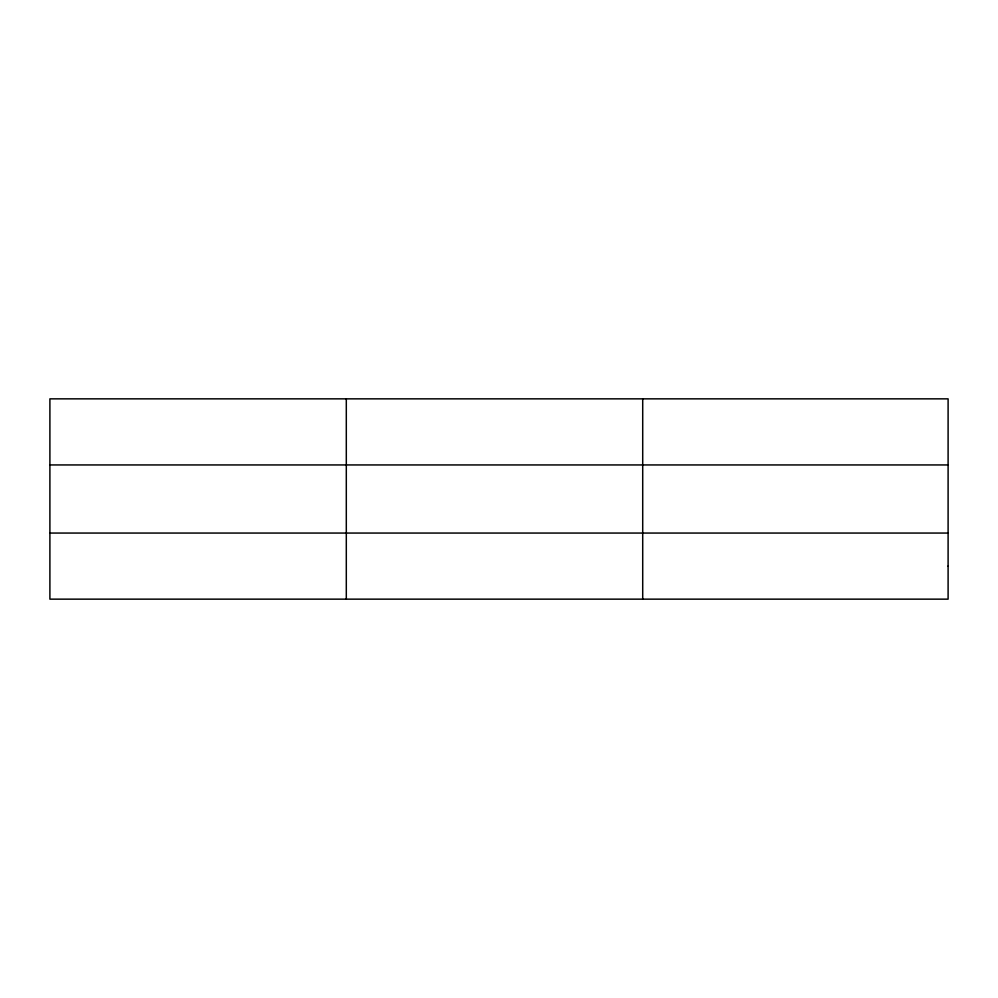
<?xml version="1.0" encoding="UTF-8"?>
<svg xmlns="http://www.w3.org/2000/svg" width="998" height="998" viewBox="0 0 998 998"><rect width="100%" height="100%" fill="white"/><g stroke="black" fill="none" stroke-linecap="round" stroke-linejoin="round"><path stroke-width="1.5" d="M346.306 599.149L346.306 398.851M642.712 599.149L642.712 398.851M49.9 464.943L948.1 464.943M49.9 533.057L948.1 533.057M948.1 566.103L948.1 599.149L49.9 599.149L49.9 398.851L948.1 398.851L948.1 566.103"/></g></svg>
